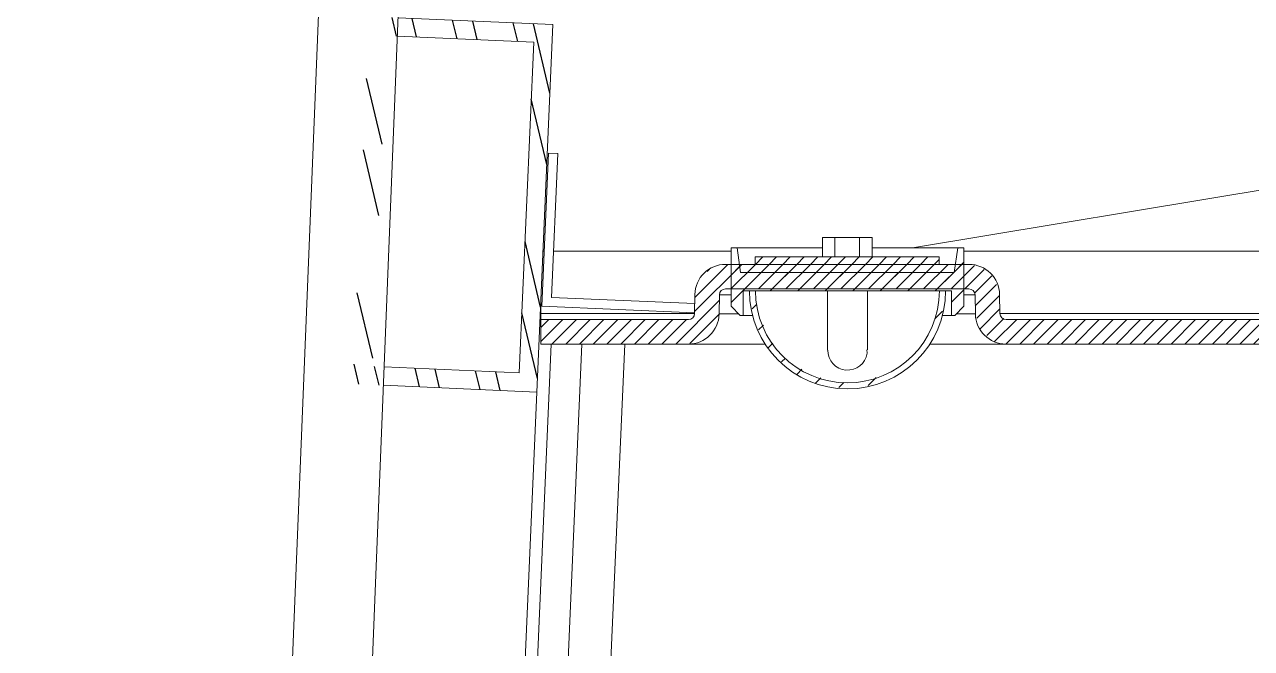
# Model space of a CAD drawing. Header units: millimetres. Extents: x -16985 to -606, y 2122 to 9380.
# Drawn here: x -3135.1 to -2934.9, y 6896.4 to 6998.1 of the extents above; entities that cross this region are included whole.
import ezdxf

# ---------------------------------------------------------------- set-up
doc = ezdxf.new("R2010")
doc.units = ezdxf.units.MM
doc.linetypes.add('K5LT32768', pattern=[0])
doc.linetypes.add('K5LT_THIN', pattern=[0])
pattern_1 = [(45, (0, 0), (-2.245063996549809, 2.24506399654981), [])]
pattern_2 = [(45, (0, 0), (-1.122531998274905, 1.122531998274905), [])]
pattern_3 = [(103.3100776672363, (0, 0), (-9.269142837594915, -2.192854028261965), []), (103.3100776672363, (2.358764022260889, 3.820667380731011), (-9.269142837594915, -2.192854028261965), [])]

msp = doc.modelspace()

# ---------------------------------------------------------------- hatches: boundary and pattern name
h = msp.add_hatch()
h.set_pattern_fill('ANSI31_ISO', style=0, pattern_type=0)
h.set_pattern_definition(pattern_2)
h.paths.add_polyline_path([(-3025.684902442889, 6954.099095464814), (-3025.739095434998, 6950.994381026188), (-3026.132730748834, 6950.216530629453), (-3026.738943130155, 6950.011833432626), (-3050.825456814579, 6950.011833432626), (-3050.825456814577, 6946.011833432626), (-3026.738943130155, 6946.011833432625), (-3024.050943130155, 6946.795833432625), (-3022.205899930155, 6948.901971032626), (-3021.739704654373, 6950.924571400439), (-3021.685511662263, 6954.029285839065), (-3021.291876348427, 6954.8071362358), (-3020.685663967107, 6955.011833432627), (-2980.965249662047, 6955.011833432627), (-2980.18064785221, 6954.631833432627), (-2979.96540196689, 6954.029285839065), (-2979.91120897478, 6950.924571400439), (-2979.080416313274, 6948.250663482506), (-2976.942399044411, 6946.442658460929), (-2974.911970498998, 6946.011833432626), (-2911.382609668085, 6946.011833432626), (-2905.796342220137, 6946.807833432626), (-2900.654741661046, 6949.132471832627), (-2896.367079395315, 6952.800707415987), (-2893.274653339297, 6957.520548630271), (-2891.62362060705, 6962.916296114823), (-2891.394793127703, 6965.313843498576), (-2885.436576125964, 7135.93485467495), (-2886.12628868721, 7138.648578423392), (-2888.166752206016, 7140.566000815153), (-2890.259032777548, 7141.106306293559), (-2895.255986912642, 7141.280803777072), (-2895.395584899451, 7137.283240468995), (-2890.398630764357, 7137.108742985482), (-2889.62776872149, 7136.701592262939), (-2889.434139434041, 7136.074452661761), (-2895.39235643578, 6965.453441485386), (-2896.360698177351, 6960.503460245873), (-2898.821842373314, 6956.100873591794), (-2902.531212819194, 6952.683188571897), (-2907.120190826934, 6950.590037635036), (-2911.382609668085, 6950.011833432626), (-2974.911970498998, 6950.011833432625), (-2975.696572308835, 6950.391833432625), (-2975.911818194155, 6950.994381026189), (-2975.966011186265, 6954.099095464814), (-2976.796803847771, 6956.773003382747), (-2978.934821116634, 6958.581008404323), (-2980.965249662047, 6959.011833432627), (-3020.685663967107, 6959.011833432627), (-3023.373663967107, 6958.227833432627), (-3025.218707167107, 6956.121695832627)])
h = msp.add_hatch()
h.set_pattern_fill('ANSI32_ISO', angle=58.31007766723633, style=0, pattern_type=0)
h.set_pattern_definition(pattern_3)
h.paths.add_polyline_path([(-3078.820941171661, 6999.441888307314), (-3081.445949306078, 6939.499338042129), (-3051.474674173486, 6938.186833974921), (-3048.849666039069, 6998.129384240106)])
h.paths.add_polyline_path([(-3054.340551280024, 6941.315211894901), (-3078.317571386098, 6942.365215148668), (-3075.955064065123, 6996.313510387334), (-3051.978043959049, 6995.263507133567)])
h = msp.add_hatch()
h.set_pattern_fill('ANSI32_ISO', angle=58.31007766723633, style=0, pattern_type=0)
h.set_pattern_definition(pattern_3)
h.paths.add_polyline_path([(-3078.820941171661, 6999.441888307314), (-3081.445949306078, 6939.499338042129), (-3051.474674173486, 6938.186833974921), (-3048.849666039069, 6998.129384240106)])
h.paths.add_polyline_path([(-3054.340551280024, 6941.315211894901), (-3078.317571386098, 6942.365215148668), (-3075.955064065123, 6996.313510387334), (-3051.978043959049, 6995.263507133567)])
h = msp.add_hatch()
h.set_pattern_fill('ANSI31_ISO', style=0, pattern_type=0)
h.set_pattern_definition(pattern_1)
h.paths.add_polyline_path([(-3018.792537291497, 6961.686833974922), (-3019.792537291497, 6961.686833974922), (-3019.792537291497, 6952.186833974923), (-3018.292537291497, 6950.686833974923), (-3017.792537291497, 6950.686833974923), (-3017.792537291497, 6954.686833974922), (-2983.792537291498, 6954.686833974922), (-2983.792537291498, 6950.686833974923), (-2983.292537291497, 6950.686833974923), (-2981.792537291497, 6952.186833974923), (-2981.792537291497, 6961.686833974922), (-2982.792537291497, 6961.686833974922), (-2983.354700630307, 6957.686833974922), (-3018.230373952688, 6957.686833974922)])
h = msp.add_hatch()
h.set_pattern_fill('ANSI31_ISO', style=0, pattern_type=0)
h.set_pattern_definition(pattern_2)
h.paths.add_polyline_path([(-3015.825456814554, 6959.011833432627), (-2985.825456814555, 6959.011833432627), (-2985.825456814555, 6960.211833432627), (-3015.825456814554, 6960.211833432627)])
h = msp.add_hatch()
h.set_pattern_fill('ANSI31_ISO', style=0, pattern_type=0)
h.set_pattern_definition(pattern_1)
h.paths.add_polyline_path([(-3015.792537291497, 6954.686833974922), (-3016.792537291497, 6954.686833974922), (-3015.997537291497, 6949.706073490819), (-3013.691540416497, 6945.220276079824), (-3010.10370510595, 6941.675217859654), (-3005.590572493842, 6939.423188990939), (-3000.600635133501, 6938.687984842507), (-2995.629768050111, 6939.542666326609), (-2991.171951160083, 6941.902299470762), (-2987.670180016865, 6945.532395731266), (-2985.472443127813, 6950.072214292233), (-2984.792537291497, 6954.686833974922), (-2985.792537291497, 6954.686833974922), (-2986.587203958164, 6949.869313358578), (-2988.887004610016, 6945.562235815541), (-2992.448262591318, 6942.221960139701), (-2996.893642834187, 6940.202407096002), (-3001.752132605332, 6939.717559549164), (-3006.508947921892, 6940.818789790369), (-3010.660077774324, 6943.389416357618), (-3013.765686892932, 6947.157067084851), (-3015.496718738214, 6951.722538446126)])

# ---------------------------------------------------------------- linework, layer by layer
at = {"color": 7, "linetype": 'K5LT_THIN', "lineweight": 18}
for p, q in [((-3135.065632481, 5802.5397469432), (-3080.5594964729, 7163.4861205817)), ((-3067.5699100526, 7162.9658854146), (-3122.0760460607, 5802.0195117761)), ((-3048.8496660391, 6998.1293842401), (-3074.1273062934, 6999.2363443376)), ((-3051.4746741735, 6938.1868339749), (-3048.8496660391, 6998.1293842401)), ((-3051.9780439591, 6995.2635071336), (-3074.2473614003, 6996.238726559)), ((-3054.34055128, 6941.3152118949), (-3051.9780439591, 6995.2635071336)), ((-3049.5487839022, 6977.1628965854), (-3050.6425372915, 6952.1868339749)), ((-3048.0487839022, 6977.097208486), (-3049.5487839022, 6977.1628965854)), ((-3049.0768491921, 6953.6211458755), (-3048.0487839022, 6977.097208486)), ((-2907.4705423561, 6975.4739314977), (-2990.1931274927, 6961.6868339749)), ((-3004.8669086989, 6963.4118334326), (-3004.8669086989, 6960.2118334326)), ((-3004.8669086989, 6963.4118334326), (-3002.8461827567, 6963.4118334326)), ((-3002.8461827567, 6963.4118334326), (-3002.8461827567, 6960.2118334326)), ((-3002.8461827567, 6963.4118334326), (-2998.8047308724, 6963.4118334326)), ((-2998.8047308724, 6963.4118334326), (-2998.8047308724, 6960.2118334326)), ((-2998.8047308724, 6963.4118334326), (-2996.7840049302, 6963.4118334326)), ((-2996.7840049302, 6963.4118334326), (-2996.7840049302, 6960.2118334326)), ((-3050.469007, 6961.1514314194), (-3050.249959046, 6961.1514314194)), ((-3050.4681822091, 6961.1702656749), (-3050.249134255, 6961.1702656749)), ((-3048.7470824284, 6961.1514314194), (-3019.7925372915, 6961.1514314194)), ((-3048.7462576374, 6961.1702656749), (-3019.7925372915, 6961.1702656749)), ((-3036.4547644235, 6961.1702656749), (-3036.4555892144, 6961.1514314194)), ((-3019.7925372915, 6961.6868339749), (-3019.7925372915, 6952.1868339749)), ((-3018.7925372915, 6961.6868339749), (-3019.7925372915, 6961.6868339749)), ((-3018.2303739527, 6957.6868339749), (-3018.7925372915, 6961.6868339749)), ((-3004.8669086989, 6961.6868339749), (-3018.7925372915, 6961.6868339749)), ((-2982.7925372915, 6961.6868339749), (-2996.7840049302, 6961.6868339749)), ((-2982.7925372915, 6961.6868339749), (-2983.3547006303, 6957.6868339749)), ((-2981.7925372915, 6961.6868339749), (-2982.7925372915, 6961.6868339749)), ((-2981.7925372915, 6952.1868339749), (-2981.7925372915, 6961.6868339749)), ((-2981.7925372915, 6961.1514314194), (-2896.1387095021, 6961.1514314194)), ((-3020.6856639671, 6959.0118334326), (-2980.9652496621, 6959.0118334326)), ((-3015.8254568146, 6960.2118334326), (-3015.8254568146, 6959.0118334326)), ((-3015.8254568146, 6960.2118334326), (-2985.8254568146, 6960.2118334326)), ((-3015.8254568146, 6959.0118334326), (-2985.8254568146, 6959.0118334326)), ((-2985.8254568146, 6959.0118334326), (-2985.8254568146, 6960.2118334326)), ((-3018.2303739527, 6957.6868339749), (-2983.3547006303, 6957.6868339749)), ((-3020.6856639671, 6955.0118334326), (-2980.9652496621, 6955.0118334326)), ((-3050.8254568146, 6950.9769339359), (-3050.8254568146, 6953.0118334328)), ((-3025.7111057032, 6952.5979116879), (-3049.0768491921, 6953.6211458755)), ((-3025.6849024429, 6954.0990954648), (-3025.739095435, 6950.9943810262)), ((-3021.6855116623, 6954.0292858391), (-3021.7397046544, 6950.9245714004)), ((-2983.7925372915, 6954.6868339749), (-3017.7925372915, 6954.6868339749)), ((-3017.7925372915, 6950.6868339749), (-3017.7925372915, 6954.6868339749)), ((-3015.7925372915, 6954.6868339749), (-3016.7925372915, 6954.6868339749)), ((-3004.0425372915, 6954.6868339749), (-3004.0425372915, 6945.0293357523)), ((-2997.5425372915, 6945.0485567051), (-2997.5425372915, 6954.6868339749)), ((-2984.7925372915, 6954.6868339749), (-2985.7925372915, 6954.6868339749)), ((-2983.7925372915, 6954.6868339749), (-2983.7925372915, 6950.6868339749)), ((-2979.9112089748, 6950.9245714004), (-2979.9654019669, 6954.0292858391)), ((-2975.9118181942, 6950.9943810262), (-2975.9660111863, 6954.0990954648)), ((-3050.8254568146, 6950.9769339359), (-3050.8254568146, 6950.0118334326)), ((-3025.7373184753, 6951.0961829817), (-3050.6425372915, 6952.1868339749)), ((-3018.2925372915, 6950.6868339749), (-3019.7925372915, 6952.1868339749)), ((-2981.7925372915, 6952.1868339749), (-2983.2925372915, 6950.6868339749)), ((-3050.8254568146, 6946.0118334326), (-3050.8254568146, 6950.0118334326)), ((-3026.7389431302, 6950.0118334326), (-3050.8254568146, 6950.0118334326)), ((-3017.7925372915, 6950.6868339749), (-3018.2925372915, 6950.6868339749)), ((-3017.7925372915, 6950.6868339749), (-3016.2844706763, 6950.6868339749)), ((-2985.3006039067, 6950.6868339749), (-2983.7925372915, 6950.6868339749)), ((-2983.2925372915, 6950.6868339749), (-2983.7925372915, 6950.6868339749)), ((-2911.3826096681, 6950.0118334326), (-2974.911970499, 6950.0118334326)), ((-3026.7389431302, 6946.0118334326), (-3050.8254568146, 6946.0118334326)), ((-3037.118583493, 6946.0118334326), (-3040.0296550878, 6879.5369707046)), ((-3026.7389431302, 6946.0118334326), (-3014.2366574037, 6946.0118334326)), ((-2997.5765651843, 6944.5007177585), (-2997.622167885, 6945.0485567051)), ((-2987.3484171793, 6946.0118334326), (-2974.911970499, 6946.0118334326)), ((-2911.3826096681, 6946.0118334326), (-2974.911970499, 6946.0118334326)), ((-3076.4083533241, 6942.2816065447), (-3054.34055128, 6941.3152118949)), ((-3076.5284084309, 6939.2839887662), (-3051.4746741735, 6938.1868339749)), ((-3055.6365794961, 6843.148949814), (-3051.4746741735, 6938.1868339749))]:
    msp.add_line(p, q, dxfattribs=at)
at = {"color": 8, "linetype": 'K5LT32768', "lineweight": 15, "true_color": 0x808080}
for p, q in [((-3048.4662653826, 6961.1702656749), (-3048.4670901735, 6961.1514314194)), ((-3043.4614733163, 6961.1702656749), (-3043.4622981072, 6961.1514314194)), ((-3021.6855116623, 6954.0292858391), (-3019.7925372915, 6954.0292858391)), ((-2981.7925372915, 6954.0292858391), (-2979.9654019669, 6954.0292858391)), ((-3050.8254568146, 6950.9769339359), (-3025.7395523032, 6950.9769339359)), ((-3018.530274717, 6950.9245714004), (-3021.7397046544, 6950.9245714004)), ((-2979.9112089748, 6950.9245714004), (-2983.054799866, 6950.9245714004)), ((-2975.911361326, 6950.9769339359), (-2905.9097861624, 6950.9769339359)), ((-3049.1300844521, 6946.0118334326), (-3053.6385017416, 6843.0612838891)), ((-3044.1252923858, 6946.0118334326), (-3047.1591827986, 6876.7323800912))]:
    msp.add_line(p, q, dxfattribs=at)
at = {"color": 7, "linetype": 'K5LT_THIN', "lineweight": 18}
for centre, radius, start, end in [((-3020.6856639671, 6954.0118334326), 5, 90, 179.0000000000034), ((-2980.9652496621, 6954.0118334326), 5.00000000000006, 0.9999999999965512, 90), ((-3020.6856639671, 6954.0118334326), 1, 90, 179.0000000000243), ((-2980.9652496621, 6954.0118334326), 1.000000000000006, 0.9999999999757105, 90.00000000000001), ((-3000.7925372915, 6954.6868339749), 16, 180, 0), ((-3000.7925372915, 6954.6868339749), 15, 180, 0), ((-3026.7389431302, 6951.0118334326), 1, 270, 359.0000000000238), ((-3026.7389431302, 6951.0118334326), 5, 270, 359.0000000000035), ((-2974.911970499, 6951.0118334326), 5.00000000000006, 180.9999999999965, 270), ((-2974.911970499, 6951.0118334326), 0.9999999999995353, 180.999999999924, 270), ((-3000.7733584247, 6944.9970474045), 3.235093528658647, 179.428141177503, 351.1747984595028)]:
    msp.add_arc(centre, radius, start, end, dxfattribs=at)

doc.saveas('drawing.dxf')
